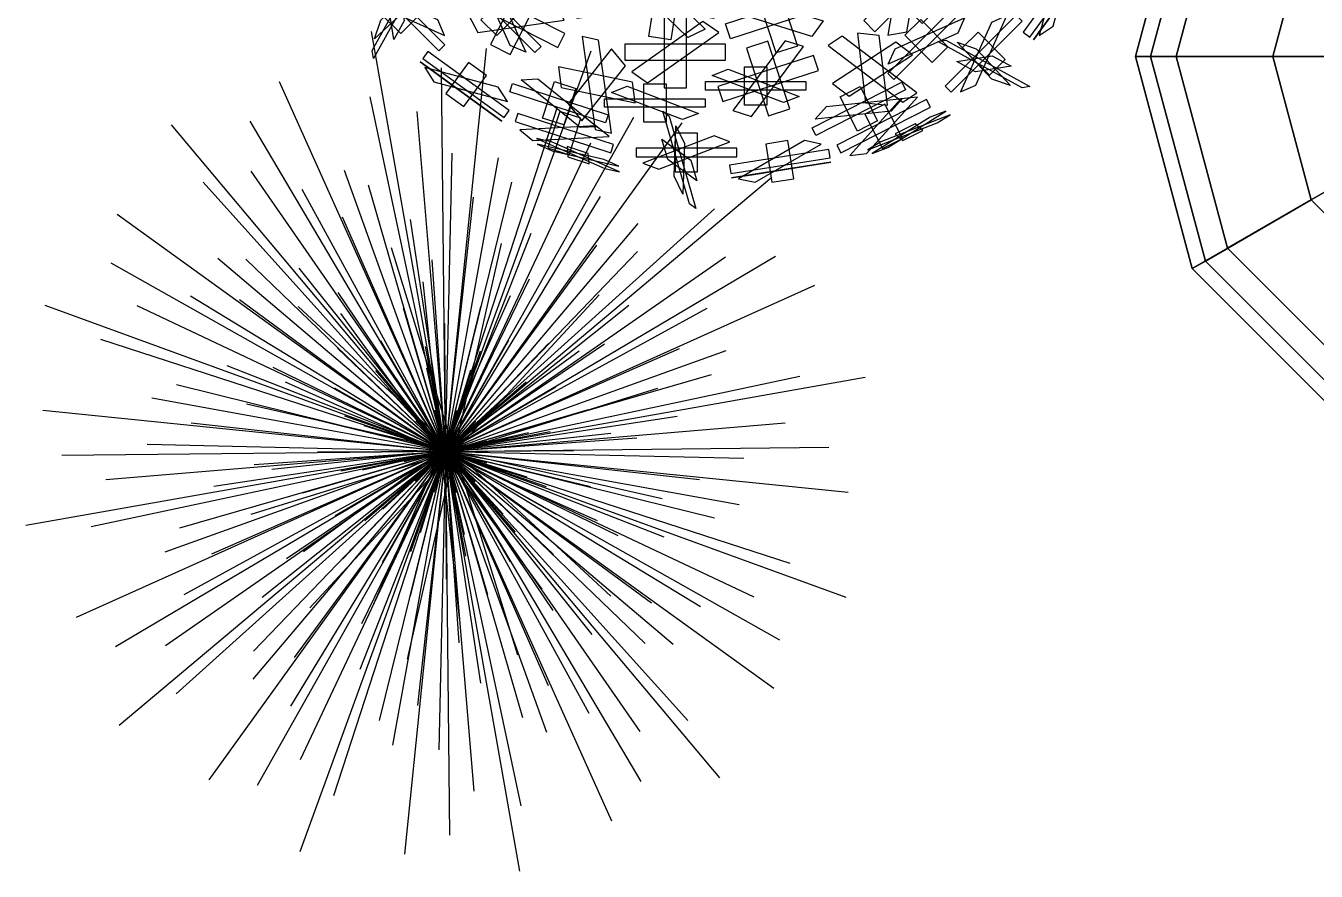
# Model space of a CAD drawing. Extents: x 8.63 to 15.1, y 10.88 to 15.71.
# Drawn here: x 8.628 to 11.683, y 11.332 to 13.333 of the extents above; entities that cross this region are included whole.
import ezdxf

# ---------------------------------------------------------------- set-up
doc = ezdxf.new("R2010")
doc.units = 0
doc.header["$LTSCALE"] = 1.25
doc.layers.get('0').update_dxf_attribs({"linetype": 'CONTINUOUS'})

# ---------------------------------------------------------------- blocks, each defined once
blk = doc.blocks.new('T2LEAF')
at = {"color": 3}
for points in [[(0.387, -0.608), (0.608, -0.387), (-0.387, 0.608), (-0.608, 0.387)], [(-0.156, -0.703), (0.156, -0.703), (0.156, 0.703), (-0.156, 0.703)], [(0.703, -0.156), (0.703, 0.156), (-0.703, 0.156), (-0.703, -0.156)]]:
    blk.add_3dface(points, dxfattribs=at)

msp = doc.modelspace()

# ---------------------------------------------------------------- linework, layer by layer
at = {"color": 0}
for p, q in [((9.6217, 12.3257, 0.1401), (9.4465, 13.3194, 0.3924)), ((9.6217, 12.3257, 0.2102), (9.7184, 13.2793, 0.4498)), ((9.6217, 12.3257, 0.1401), (9.9668, 13.2738, 0.3924)), ((9.6217, 12.3257, 0.3153), (9.6121, 13.2337, 0.5423)), ((9.6217, 12.3257, 0.2102), (9.2286, 13.1999, 0.4498)), ((9.6217, 12.3257, 0.4554), (9.4434, 13.1646, 0.6699)), ((9.6217, 12.3257, 0.4554), (9.8867, 13.1414, 0.6699)), ((9.6217, 12.3257, 0.3153), (9.1594, 13.1073, 0.5423)), ((9.6217, 12.3257, 0.7511), (9.5546, 13.1301, 0.9529)), ((9.6217, 12.3257, 0.3153), (10.0674, 13.1169, 0.5423)), ((9.6217, 12.3257, 0.1401), (8.9731, 13.0986, 0.3924)), ((9.6217, 12.3257, 0.2102), (10.1823, 13.1032, 0.4498)), ((9.6217, 12.3257, 0.7511), (9.9658, 13.0559, 0.9529)), ((9.6217, 12.3257, 0.6226), (9.6376, 13.0318, 0.7992)), ((9.6217, 12.3257, 0.5876), (9.7472, 13.0207, 0.7641)), ((9.6217, 12.3257, 0.7511), (9.1614, 12.9888, 0.9529)), ((9.6217, 12.3257, 0.5876), (9.3828, 12.9904, 0.7641)), ((9.6217, 12.3257, 0.4554), (9.0478, 12.963, 0.6699)), ((9.6217, 12.3257, 0.8408), (9.4394, 12.9557, 1.0048)), ((9.6217, 12.3257, 0.1401), (10.3946, 12.9743, 0.3924)), ((9.6217, 12.3257, 0.8408), (9.7789, 12.9624, 1.0048)), ((9.6217, 12.3257, 0.6226), (9.2824, 12.9452, 0.7992)), ((9.6217, 12.3257, 0.6226), (9.9885, 12.9292, 0.7992)), ((9.6217, 12.3257, 0.9459), (9.688, 12.9274, 1.0973)), ((9.6217, 12.3257, 0.4554), (10.259, 12.8996, 0.6699)), ((9.6217, 12.3257, 0.2102), (8.8441, 12.8863, 0.4498)), ((9.6217, 12.3257, 0.9459), (9.3782, 12.88, 1.0973)), ((9.6217, 12.3257, 1.1919), (9.5387, 12.8744, 1.3306)), ((9.6217, 12.3257, 0.5876), (10.0779, 12.8649, 0.7641)), ((9.6217, 12.3257, 1.1919), (9.8242, 12.8424, 1.3306)), ((9.6428, 12.3257, 1.0642), (9.4936, 12.8076, 1.1903)), ((9.6217, 12.3257, 0.9459), (9.98, 12.8137, 1.0973)), ((9.6428, 12.3257, 1.0642), (9.7545, 12.8177, 1.1903)), ((9.6217, 12.3257, 0.3153), (8.8305, 12.7714, 0.5423)), ((9.6217, 12.3257, 0.5876), (9.0825, 12.7819, 0.7641)), ((9.6217, 12.3257, 0.8408), (9.1488, 12.7802, 1.0048)), ((9.6217, 12.3257, 1.2612), (9.5898, 12.7786, 1.3748)), ((9.6217, 12.3257, 0.8408), (10.0762, 12.7985, 1.0048)), ((9.6217, 12.3257, 0.3153), (10.4033, 12.788, 0.5423)), ((9.6217, 12.3257, 0.7511), (10.2848, 12.786, 0.9529)), ((9.6217, 12.3257, 1.1919), (9.2755, 12.7594, 1.3306)), ((9.6118, 12.3257, 1.4876), (9.5691, 12.727, 1.5885)), ((9.6217, 12.3257, 1.2612), (9.8205, 12.7339, 1.3748)), ((9.6217, 12.3257, 0.2102), (10.4959, 12.7188, 0.4498)), ((9.6217, 12.3257, 0.6226), (9.0181, 12.6926, 0.7992)), ((9.6217, 12.3257, 0.9459), (9.1337, 12.684, 1.0973)), ((9.6217, 12.3257, 1.2612), (9.3676, 12.702, 1.3748)), ((9.6118, 12.3257, 1.4876), (9.7754, 12.6946, 1.5885)), ((9.6428, 12.3257, 1.0642), (9.9856, 12.6959, 1.1903)), ((9.6217, 12.3257, 0.1401), (8.6735, 12.6708, 0.3924)), ((9.6217, 12.3257, 0.7511), (8.8915, 12.6698, 0.9529)), ((9.6428, 12.3257, 1.0642), (9.2726, 12.6684, 1.1903)), ((9.6118, 12.3257, 1.4876), (9.3741, 12.6519, 1.5885)), ((9.6217, 12.3257, 1.3868), (9.5224, 12.6646, 1.4751)), ((9.6217, 12.3257, 1.1919), (10.0554, 12.6719, 1.3306)), ((9.6217, 12.3257, 1.3868), (9.7052, 12.6688, 1.4751)), ((9.6217, 12.3257, 0.6226), (10.2412, 12.6649, 0.7992)), ((9.6217, 12.3257, 1.6116), (9.6198, 12.6284, 1.6873)), ((9.6217, 12.3257, 0.4554), (8.806, 12.5907, 0.6699)), ((9.6217, 12.3257, 1.6116), (9.7714, 12.5888, 1.6873)), ((9.6217, 12.3257, 1.3868), (9.3662, 12.5696, 1.4751)), ((9.6217, 12.3257, 1.6116), (9.4687, 12.5869, 1.6873)), ((9.6217, 12.3257, 1.8933), (9.5745, 12.5735, 1.9564)), ((9.6118, 12.3257, 1.4876), (9.938, 12.5634, 1.5885)), ((9.6217, 12.3257, 1.3868), (9.8655, 12.5811, 1.4751)), ((9.6217, 12.3257, 1.2612), (9.998, 12.5798, 1.3748)), ((9.6217, 12.3257, 0.9459), (10.176, 12.5691, 1.0973)), ((9.6217, 12.3257, 0.5876), (10.2864, 12.5645, 0.7641)), ((9.6217, 12.3257, 1.8933), (9.7047, 12.5639, 1.9564)), ((9.6217, 12.3257, 1.1919), (9.105, 12.5282, 1.3306)), ((9.6217, 12.3257, 1.2612), (9.2135, 12.5245, 1.3748)), ((9.6217, 12.3257, 1.8933), (9.4569, 12.5167, 1.9564)), ((9.6217, 12.3257, 1.8092), (9.5775, 12.5226, 1.8597)), ((9.6217, 12.3257, 1.8092), (9.6818, 12.5183, 1.8597)), ((9.6217, 12.3257, 0.8408), (10.2517, 12.5079, 1.0048)), ((9.6217, 12.3257, 0.4554), (10.4606, 12.504, 0.6699)), ((9.6217, 12.3257, 0.1401), (10.6153, 12.5009, 0.3924)), ((9.6217, 12.3257, 0.8408), (8.9849, 12.4829, 1.0048)), ((9.6118, 12.3257, 1.4876), (9.2429, 12.4893, 1.5885)), ((9.6217, 12.3257, 1.6116), (9.3586, 12.4754, 1.6873)), ((9.6217, 12.3257, 1.8092), (9.4849, 12.4741, 1.8597)), ((9.6217, 12.3257, 1.9576), (9.5925, 12.4742, 1.9954)), ((9.6217, 12.3257, 1.8933), (9.8127, 12.4905, 1.9564)), ((9.6217, 12.3257, 1.6116), (9.8829, 12.4787, 1.6873)), ((9.6217, 12.3257, 1.9576), (9.6707, 12.4689, 1.9954)), ((9.6428, 12.3257, 1.0642), (10.1248, 12.4749, 1.1903)), ((9.6217, 12.3257, 0.5876), (8.9266, 12.4512, 0.7641)), ((9.6428, 12.3257, 1.0642), (9.1509, 12.4374, 1.1903)), ((9.6217, 12.3257, 1.9576), (9.5222, 12.4397, 1.9954)), ((9.6217, 12.3257, 1.8092), (9.7701, 12.4624, 1.8597)), ((9.6217, 12.3257, 0.2102), (8.668, 12.4224, 0.4498)), ((9.6217, 12.3257, 1.3868), (9.2785, 12.4092, 1.4751)), ((9.6217, 12.3257, 1.8933), (9.3835, 12.4087, 1.9564)), ((9.6217, 12.3257, 2.0583), (9.5967, 12.4234, 2.0835)), ((9.6217, 12.3257, 1.9576), (9.7357, 12.4252, 1.9954)), ((9.6217, 12.3257, 1.3868), (9.9606, 12.425, 1.4751)), ((9.6217, 12.3257, 2.0583), (9.6489, 12.4228, 2.0835)), ((9.6217, 12.3257, 1.1919), (10.1704, 12.4087, 1.3306)), ((9.6217, 12.3257, 0.9459), (9.0199, 12.392, 1.0973)), ((9.6217, 12.3257, 1.8092), (9.4291, 12.3859, 1.8597)), ((9.6217, 12.3257, 1.9576), (9.4785, 12.3747, 1.9954)), ((9.6217, 12.3257, 2.0583), (9.5512, 12.3979, 2.0835)), ((9.6217, 12.3257, 2.0583), (9.6938, 12.3962, 2.0835)), ((9.6217, 12.3257, 0.7511), (10.4261, 12.3928, 0.9529)), ((9.6217, 12.3257, 2.0583), (9.5245, 12.3529, 2.0835)), ((9.6217, 12.3257, 2.1905), (9.6064, 12.3458, 2.1968)), ((9.6118, 12.3257, 1.4876), (10.0131, 12.3685, 1.5885)), ((9.6217, 12.3257, 2.1905), (9.6185, 12.3507, 2.1968)), ((9.6217, 12.3257, 1.8933), (9.8695, 12.3729, 1.9564)), ((9.6217, 12.3257, 1.8092), (9.8186, 12.3699, 1.8597)), ((9.6217, 12.3257, 1.2612), (10.0746, 12.3576, 1.3748)), ((9.6217, 12.3257, 1.9576), (9.7702, 12.3548, 1.9954)), ((9.6217, 12.3257, 2.0583), (9.7194, 12.3507, 2.0835)), ((9.6217, 12.3257, 2.1905), (9.6314, 12.349, 2.1968)), ((9.6217, 12.3257, 0.1401), (8.628, 12.1505, 0.3924)), ((9.6217, 12.3257, 0.3153), (8.7136, 12.3161, 0.5423)), ((9.6217, 12.3257, 0.2102), (8.7474, 11.9326, 0.4498)), ((9.6217, 12.3257, 0.4554), (8.7828, 12.1474, 0.6699)), ((9.6217, 12.3257, 0.7511), (8.8173, 12.2586, 0.9529)), ((9.6217, 12.3257, 0.3153), (8.8401, 11.8634, 0.5423)), ((9.6217, 12.3257, 0.1401), (8.8487, 11.6771, 0.3924)), ((9.6217, 12.3257, 0.6226), (8.9156, 12.3416, 0.7992)), ((9.6217, 12.3257, 0.5876), (8.957, 12.0869, 0.7641)), ((9.6217, 12.3257, 0.7511), (8.9586, 11.8654, 0.9529)), ((9.6217, 12.3257, 0.4554), (8.9843, 11.7518, 0.6699)), ((9.6217, 12.3257, 0.8408), (8.9916, 12.1435, 1.0048)), ((9.6217, 12.3257, 0.6226), (9.0022, 11.9864, 0.7992)), ((9.6217, 12.3257, 0.2102), (9.0611, 11.5482, 0.4498)), ((9.6217, 12.3257, 0.9459), (9.0674, 12.0823, 1.0973)), ((9.6217, 12.3257, 1.1919), (9.073, 12.2427, 1.3306)), ((9.6428, 12.3257, 1.0642), (9.1609, 12.1764, 1.1903)), ((9.6217, 12.3257, 0.5876), (9.1654, 11.7865, 0.7641)), ((9.6217, 12.3257, 0.8408), (9.1672, 11.8529, 1.0048)), ((9.6217, 12.3257, 1.2612), (9.1687, 12.2938, 1.3748)), ((9.6217, 12.3257, 0.3153), (9.1759, 11.5345, 0.5423)), ((9.6217, 12.3257, 1.1919), (9.188, 11.9795, 1.3306)), ((9.6118, 12.3257, 1.4876), (9.2105, 12.2829, 1.5885)), ((9.6217, 12.3257, 1.2612), (9.2454, 12.0716, 1.3748)), ((9.6217, 12.3257, 0.6226), (9.2548, 11.7222, 0.7992)), ((9.6217, 12.3257, 0.9459), (9.2634, 11.8377, 1.0973)), ((9.6217, 12.3257, 0.1401), (9.2766, 11.3775, 0.3924)), ((9.6217, 12.3257, 0.7511), (9.2776, 11.5955, 0.9529)), ((9.6217, 12.3257, 1.3868), (9.2828, 12.2264, 1.4751)), ((9.6118, 12.3257, 1.4876), (9.2856, 12.088, 1.5885)), ((9.6428, 12.3257, 1.0642), (9.3001, 11.9555, 1.1903)), ((9.6217, 12.3257, 1.6116), (9.319, 12.3238, 1.6873)), ((9.6217, 12.3257, 0.4554), (9.3566, 11.51, 0.6699)), ((9.6217, 12.3257, 1.6116), (9.3605, 12.1727, 1.6873)), ((9.6217, 12.3257, 1.8933), (9.3739, 12.2785, 1.9564)), ((9.6217, 12.3257, 1.3868), (9.3778, 12.0703, 1.4751)), ((9.6217, 12.3257, 1.1919), (9.4192, 11.809, 1.3306)), ((9.6217, 12.3257, 1.2612), (9.4228, 11.9175, 1.3748)), ((9.6217, 12.3257, 1.8092), (9.4248, 12.2815, 1.8597)), ((9.6217, 12.3257, 1.8933), (9.4307, 12.1609, 1.9564)), ((9.6118, 12.3257, 1.4876), (9.4482, 11.9568, 1.5885)), ((9.6217, 12.3257, 0.8408), (9.4645, 11.689, 1.0048)), ((9.6217, 12.3257, 1.6116), (9.472, 12.0626, 1.6873)), ((9.6217, 12.3257, 1.8092), (9.4732, 12.189, 1.8597)), ((9.6217, 12.3257, 1.9576), (9.4732, 12.2966, 1.9954)), ((9.6217, 12.3257, 0.5876), (9.4962, 11.6306, 0.7641)), ((9.6217, 12.3257, 1.9576), (9.5076, 12.2262, 1.9954)), ((9.6217, 12.3257, 2.0583), (9.5239, 12.3007, 2.0835)), ((9.6217, 12.3257, 0.2102), (9.525, 11.372, 0.4498)), ((9.6428, 12.3257, 1.0642), (9.5311, 11.8337, 1.1903)), ((9.6217, 12.3257, 1.3868), (9.5382, 11.9826, 1.4751)), ((9.6217, 12.3257, 1.8933), (9.5386, 12.0875, 1.9564)), ((9.6217, 12.3257, 2.0583), (9.5495, 12.2552, 2.0835)), ((9.6217, 12.3257, 0.9459), (9.5553, 11.7239, 1.0973)), ((9.6217, 12.3257, 1.8092), (9.5615, 12.1331, 1.8597)), ((9.6217, 12.3257, 1.9576), (9.5726, 12.1825, 1.9954)), ((9.6217, 12.3257, 2.0583), (9.5944, 12.2285, 2.0835)), ((9.6217, 12.3257, 2.1905), (9.5967, 12.3225, 2.1968)), ((9.6217, 12.3257, 2.1905), (9.5984, 12.3354, 2.1968)), ((9.6217, 12.3257, 2.1905), (9.6016, 12.3104, 2.1968)), ((9.6217, 12.3257, 0.6226), (9.6057, 11.6196, 0.7992)), ((9.6118, 12.3257, 1.4876), (9.6546, 11.9244, 1.5885)), ((9.6118, 12.3257, 1.4876), (9.8495, 11.9995, 1.5885)), ((9.6118, 12.3257, 1.4876), (9.9808, 12.1621, 1.5885)), ((9.6217, 12.3257, 2.1905), (9.6119, 12.3024, 2.1968)), ((9.6217, 12.3257, 2.1905), (9.6417, 12.341, 2.1968)), ((9.6217, 12.3257, 0.3153), (10.5297, 12.3352, 0.5423)), ((9.6217, 12.3257, 2.1905), (9.6467, 12.3289, 2.1968)), ((9.6217, 12.3257, 1.6116), (9.9244, 12.3276, 1.6873)), ((9.6217, 12.3257, 0.1401), (9.7969, 11.332, 0.3924)), ((9.6217, 12.3257, 0.1401), (10.2702, 11.5528, 0.3924)), ((9.6217, 12.3257, 0.1401), (10.5698, 11.9806, 0.3924)), ((9.6217, 12.3257, 0.3153), (9.6312, 11.4176, 0.5423)), ((9.6217, 12.3257, 0.3153), (10.084, 11.5441, 0.5423)), ((9.6217, 12.3257, 0.3153), (10.4128, 11.8799, 0.5423)), ((9.6217, 12.3257, 0.4554), (9.8, 11.4868, 0.6699)), ((9.6217, 12.3257, 0.4554), (10.1955, 11.6883, 0.6699)), ((9.6217, 12.3257, 0.4554), (10.4373, 12.0607, 0.6699)), ((9.6217, 12.3257, 0.6226), (9.9609, 11.7062, 0.7992)), ((9.6217, 12.3257, 0.6226), (10.2252, 11.9588, 0.7992)), ((9.6217, 12.3257, 0.6226), (10.3278, 12.3097, 0.7992)), ((9.6217, 12.3257, 0.5876), (10.1608, 11.8695, 0.7641)), ((9.6217, 12.3257, 0.5876), (10.3167, 12.2002, 0.7641)), ((9.6217, 12.3257, 0.5876), (9.8605, 11.661, 0.7641)), ((9.6217, 12.3257, 1.6116), (9.6236, 12.023, 1.6873)), ((9.6217, 12.3257, 1.6116), (9.7747, 12.0645, 1.6873)), ((9.6217, 12.3257, 1.6116), (9.8848, 12.176, 1.6873)), ((9.6217, 12.3257, 1.8933), (9.6689, 12.0779, 1.9564)), ((9.6217, 12.3257, 1.8933), (9.7864, 12.1347, 1.9564)), ((9.6217, 12.3257, 1.8933), (9.8599, 12.2427, 1.9564)), ((9.6217, 12.3257, 1.8092), (9.8143, 12.2655, 1.8597)), ((9.6217, 12.3257, 1.8092), (9.6659, 12.1288, 1.8597)), ((9.6217, 12.3257, 1.8092), (9.7584, 12.1773, 1.8597)), ((9.6217, 12.3257, 1.9576), (9.7649, 12.2767, 1.9954)), ((9.6217, 12.3257, 1.9576), (9.6508, 12.1772, 1.9954)), ((9.6217, 12.3257, 1.9576), (9.7212, 12.2116, 1.9954)), ((9.6217, 12.3257, 2.0583), (9.7188, 12.2985, 2.0835)), ((9.6217, 12.3257, 2.0583), (9.6467, 12.2279, 2.0835)), ((9.6217, 12.3257, 2.0583), (9.6922, 12.2535, 2.0835)), ((9.6217, 12.3257, 2.1905), (9.6449, 12.316, 2.1968)), ((9.6217, 12.3257, 2.1905), (9.6249, 12.3007, 2.1968)), ((9.6217, 12.3257, 2.1905), (9.637, 12.3056, 2.1968)), ((9.6217, 12.3257, 0.8408), (10.0945, 11.8712, 1.0048)), ((9.6217, 12.3257, 0.8408), (10.2584, 12.1685, 1.0048)), ((9.6217, 12.3257, 0.8408), (9.8039, 11.6957, 1.0048)), ((9.6217, 12.3257, 0.2102), (10.0147, 11.4514, 0.4498)), ((9.6217, 12.3257, 0.2102), (10.3992, 11.7651, 0.4498)), ((9.6217, 12.3257, 0.2102), (10.5753, 12.229, 0.4498)), ((9.6217, 12.3257, 0.7511), (9.6888, 11.5213, 0.9529)), ((9.6217, 12.3257, 0.7511), (10.082, 11.6626, 0.9529)), ((9.6217, 12.3257, 0.7511), (10.3518, 11.9816, 0.9529)), ((9.6217, 12.3257, 0.9459), (10.1096, 11.9674, 1.0973)), ((9.6217, 12.3257, 0.9459), (10.2234, 12.2594, 1.0973)), ((9.6217, 12.3257, 0.9459), (9.8651, 11.7714, 1.0973)), ((9.6217, 12.3257, 1.1919), (9.9679, 11.892, 1.3306)), ((9.6217, 12.3257, 1.1919), (10.1384, 12.1232, 1.3306)), ((9.6217, 12.3257, 1.1919), (9.7046, 11.777, 1.3306)), ((9.6217, 12.3257, 1.2612), (9.6536, 11.8728, 1.3748)), ((9.6217, 12.3257, 1.2612), (9.8758, 11.9494, 1.3748)), ((9.6217, 12.3257, 1.2612), (10.0299, 12.1269, 1.3748)), ((9.6217, 12.3257, 1.3868), (9.7209, 11.9868, 1.4751)), ((9.6217, 12.3257, 1.3868), (9.8771, 12.0818, 1.4751)), ((9.6217, 12.3257, 1.3868), (9.9648, 12.2422, 1.4751)), ((9.6428, 12.3257, 1.0642), (10.1348, 12.214, 1.1903)), ((9.6428, 12.3257, 1.0642), (9.7921, 11.8438, 1.1903)), ((9.6428, 12.3257, 1.0642), (10.013, 11.983, 1.1903))]:
    msp.add_line(p, q, dxfattribs=at)
at = {"color": 0, "extrusion": (0, -1, -1.83772e-16)}
for p, q in [((9.6217, 12.3257, 1.6817), (9.6217, 12.3257, 2.2159)), ((9.6217, 12.3257), (9.6217, 12.3257, 1.6817))]:
    msp.add_line(p, q, dxfattribs=at)
at = {"color": 0}
for points in [[(9.6156, 12.3292, 1.6817), (9.6151, 12.3281, 1.6817), (9.5887, 12.3377), (9.5913, 12.3432)], [(9.6163, 12.3302, 1.6817), (9.6156, 12.3292, 1.6817), (9.5913, 12.3432), (9.5948, 12.3482)], [(9.6172, 12.3311, 1.6817), (9.6163, 12.3302, 1.6817), (9.5948, 12.3482), (9.5992, 12.3525)], [(9.6182, 12.3318, 1.6817), (9.6172, 12.3311, 1.6817), (9.5992, 12.3525), (9.6042, 12.356)], [(9.6193, 12.3323, 1.6817), (9.6182, 12.3318, 1.6817), (9.6042, 12.356), (9.6097, 12.3586)], [(9.6205, 12.3326, 1.6817), (9.6193, 12.3323, 1.6817), (9.6097, 12.3586), (9.6156, 12.3602)], [(9.6217, 12.3327, 1.6817), (9.6205, 12.3326, 1.6817), (9.6156, 12.3602), (9.6217, 12.3607)], [(9.6229, 12.3326, 1.6817), (9.6217, 12.3327, 1.6817), (9.6217, 12.3607), (9.6278, 12.3602)], [(9.6241, 12.3323, 1.6817), (9.6229, 12.3326, 1.6817), (9.6278, 12.3602), (9.6337, 12.3586)], [(9.6252, 12.3318, 1.6817), (9.6241, 12.3323, 1.6817), (9.6337, 12.3586), (9.6392, 12.356)], [(9.6262, 12.3311, 1.6817), (9.6252, 12.3318, 1.6817), (9.6392, 12.356), (9.6442, 12.3525)], [(9.627, 12.3302, 1.6817), (9.6262, 12.3311, 1.6817), (9.6442, 12.3525), (9.6485, 12.3482)], [(9.6277, 12.3292, 1.6817), (9.627, 12.3302, 1.6817), (9.6485, 12.3482), (9.652, 12.3432)], [(9.6283, 12.3281, 1.6817), (9.6277, 12.3292, 1.6817), (9.652, 12.3432), (9.6546, 12.3377)], [(9.6148, 12.3269, 1.6817), (9.6147, 12.3257, 1.6817), (9.5866, 12.3257), (9.5872, 12.3318)], [(9.6147, 12.3257, 1.6817), (9.6148, 12.3245, 1.6817), (9.5872, 12.3196), (9.5866, 12.3257)], [(9.6151, 12.3281, 1.6817), (9.6148, 12.3269, 1.6817), (9.5872, 12.3318), (9.5887, 12.3377)], [(9.6148, 12.3245, 1.6817), (9.6151, 12.3233, 1.6817), (9.5887, 12.3137), (9.5872, 12.3196)], [(9.6151, 12.3233, 1.6817), (9.6156, 12.3222, 1.6817), (9.5913, 12.3082), (9.5887, 12.3137)], [(9.6156, 12.3222, 1.6817), (9.6163, 12.3212, 1.6817), (9.5948, 12.3032), (9.5913, 12.3082)], [(9.6163, 12.3212, 1.6817), (9.6172, 12.3203, 1.6817), (9.5992, 12.2989), (9.5948, 12.3032)], [(9.6172, 12.3203, 1.6817), (9.6182, 12.3196, 1.6817), (9.6042, 12.2953), (9.5992, 12.2989)], [(9.6182, 12.3196, 1.6817), (9.6193, 12.3191, 1.6817), (9.6097, 12.2928), (9.6042, 12.2953)], [(9.6193, 12.3191, 1.6817), (9.6205, 12.3188, 1.6817), (9.6156, 12.2912), (9.6097, 12.2928)], [(9.6205, 12.3188, 1.6817), (9.6217, 12.3187, 1.6817), (9.6217, 12.2907), (9.6156, 12.2912)], [(9.6217, 12.3187, 1.6817), (9.6229, 12.3188, 1.6817), (9.6278, 12.2912), (9.6217, 12.2907)], [(9.6229, 12.3188, 1.6817), (9.6241, 12.3191, 1.6817), (9.6337, 12.2928), (9.6278, 12.2912)], [(9.6241, 12.3191, 1.6817), (9.6252, 12.3196, 1.6817), (9.6392, 12.2953), (9.6337, 12.2928)], [(9.6252, 12.3196, 1.6817), (9.6262, 12.3203, 1.6817), (9.6442, 12.2989), (9.6392, 12.2953)], [(9.6262, 12.3203, 1.6817), (9.627, 12.3212, 1.6817), (9.6485, 12.3032), (9.6442, 12.2989)], [(9.627, 12.3212, 1.6817), (9.6277, 12.3222, 1.6817), (9.652, 12.3082), (9.6485, 12.3032)], [(9.6277, 12.3222, 1.6817), (9.6283, 12.3233, 1.6817), (9.6546, 12.3137), (9.652, 12.3082)], [(9.6286, 12.3269, 1.6817), (9.6283, 12.3281, 1.6817), (9.6546, 12.3377), (9.6562, 12.3318)], [(9.6283, 12.3233, 1.6817), (9.6286, 12.3245, 1.6817), (9.6562, 12.3196), (9.6546, 12.3137)], [(9.6287, 12.3257, 1.6817), (9.6286, 12.3269, 1.6817), (9.6562, 12.3318), (9.6567, 12.3257)], [(9.6286, 12.3245, 1.6817), (9.6287, 12.3257, 1.6817), (9.6567, 12.3257), (9.6562, 12.3196)]]:
    msp.add_3dface(points, dxfattribs=at)

# ---------------------------------------------------------------- block references
at = {"color": 0, "extrusion": (-0.32102, -0.630037, -0.707107), "xscale": 0.1693333163999998, "yscale": 0.1693333163999998, "zscale": 0.1693333163999998, "rotation": 90.00000000000017}
msp.add_blockref('T2LEAF', (2.7243, -10.7717, -12.5305), dxfattribs=at)
at = {"color": 0, "extrusion": (0.5, -0.5, 0.707107), "xscale": 0.1693333163999997, "yscale": 0.1693333163999997, "zscale": 0.1693333163999998, "rotation": 90.00000000000003}
msp.add_blockref('T2LEAF', (17.0592, 3.2866, 0.5796), dxfattribs=at)
at = {"color": 0, "extrusion": (-0.884919, 0.415554, -0.210317), "xscale": 0.1693333164000002, "yscale": 0.1693333164, "zscale": 0.1693333163999992, "rotation": 287.2234811632911}
msp.add_blockref('T2LEAF', (-16.1375, 1.1994, -3.2475), dxfattribs=at)
at = {"color": 0, "extrusion": (0.747434, -0.543043, 0.382683), "xscale": 0.1693333164000002, "yscale": 0.1693333164000002, "zscale": 0.1693333164000007, "rotation": 90.00000000000003}
msp.add_blockref('T2LEAF', (17.3526, 1.6997, 1.8648), dxfattribs=at)
at = {"color": 0, "extrusion": (-0.653281, -0.653281, 0.382683), "xscale": 0.1693333163999996, "yscale": 0.1693333163999996, "zscale": 0.169333316400001, "rotation": 90}
msp.add_blockref('T2LEAF', (-2.7125, 8.2438, -14.1079), dxfattribs=at)
at = {"color": 0, "extrusion": (-0.653281, -0.653281, -0.382683), "xscale": 0.1693333163999996, "yscale": 0.1693333163999996, "zscale": 0.169333316400001, "rotation": 90}
msp.add_blockref('T2LEAF', (-2.5485, -4.9134, -15.658), dxfattribs=at)
at = {"color": 0, "extrusion": (-0.32102, -0.630037, 0.707107), "xscale": 0.1693333163999998, "yscale": 0.1693333163999998, "zscale": 0.1693333163999998, "rotation": 89.99999999999983}
msp.add_blockref('T2LEAF', (2.6611, 13.4659, -9.6439), dxfattribs=at)
at = {"color": 0, "extrusion": (-0.110616, -0.698401, -0.707107), "xscale": 0.1693333164000004, "yscale": 0.1693333164000004, "zscale": 0.1693333164000004, "rotation": 90}
msp.add_blockref('T2LEAF', (7.9232, -9.6166, -11.3261), dxfattribs=at)
at = {"color": 0, "extrusion": (0.218508, -0.672499, -0.707107), "xscale": 0.1693333163999995, "yscale": 0.1693333163999995, "zscale": 0.1693333163999995, "rotation": 90.00000000000011}
msp.add_blockref('T2LEAF', (14.0222, -5.8297, -7.5884), dxfattribs=at)
at = {"color": 0, "extrusion": (0.809017, -0.587785, 6.12574e-17), "xscale": 0.1693333164, "yscale": 0.1693333164, "zscale": 0.1693333164000008, "rotation": 90}
msp.add_blockref('T2LEAF', (17.3526, 1.8838, 1.093), dxfattribs=at)
at = {"color": 0, "extrusion": (0.653281, -0.653281, -0.382683), "xscale": 0.1693333163999996, "yscale": 0.1693333163999996, "zscale": 0.169333316400001, "rotation": 90}
msp.add_blockref('T2LEAF', (17.011, 0.6942, -2.229), dxfattribs=at)
at = {"color": 0, "extrusion": (0.653281, -0.653281, 0.382683), "xscale": 0.1693333163999996, "yscale": 0.1693333163999996, "zscale": 0.169333316400001, "rotation": 90}
msp.add_blockref('T2LEAF', (17.0857, 2.6902, -0.7002), dxfattribs=at)
at = {"color": 0, "extrusion": (-2.51752e-16, -0.707107, 0.707107), "xscale": 0.1693333164000003, "yscale": 0.1693333164000003, "zscale": 0.1693333164000003, "rotation": 90.00000000000003}
msp.add_blockref('T2LEAF', (10.1657, 11.3168, -7.4506), dxfattribs=at)
at = {"color": 0, "extrusion": (-0.663361, -0.349294, 0.661775), "xscale": 0.1693333164000007, "yscale": 0.1693333163999999, "zscale": 0.1693333163999998, "rotation": 151.3489023450198}
msp.add_blockref('T2LEAF', (-7.024, 11.873, -9.4974), dxfattribs=at)
at = {"color": 0, "extrusion": (0.218508, -0.672499, 0.707107), "xscale": 0.1693333163999994, "yscale": 0.1693333163999994, "zscale": 0.1693333163999995, "rotation": 89.9999999999999}
msp.add_blockref('T2LEAF', (13.959, 8.5239, -4.7019), dxfattribs=at)
at = {"color": 0, "extrusion": (-0.222079, -0.716055, 0.661775), "xscale": 0.169333316399999, "yscale": 0.1693333164000003, "zscale": 0.1693333163999997, "rotation": 151.3489023450197}
msp.add_blockref('T2LEAF', (6.2363, 12.408, -10.1036), dxfattribs=at)
at = {"color": 0, "extrusion": (-0.543043, -0.747434, 0.382683), "xscale": 0.1693333164000002, "yscale": 0.1693333164000002, "zscale": 0.1693333164000007, "rotation": 90.00000000000003}
msp.add_blockref('T2LEAF', (0.0684, 8.3701, -14.2391), dxfattribs=at)
at = {"color": 0, "extrusion": (-0.415554, -0.884919, -0.210317), "xscale": 0.1693333164000002, "yscale": 0.1693333164, "zscale": 0.1693333163999992, "rotation": 287.2234811632911}
msp.add_blockref('T2LEAF', (4.2342, -1.681, -16.6369), dxfattribs=at)
at = {"color": 0, "extrusion": (-0.587785, -0.809017, 6.12574e-17), "xscale": 0.1693333164, "yscale": 0.1693333164, "zscale": 0.1693333164000008, "rotation": 90}
msp.add_blockref('T2LEAF', (0.0684, 1.8838, -16.3377), dxfattribs=at)
at = {"color": 0, "extrusion": (-0.285494, -0.878662, -0.382683), "xscale": 0.1693333163999997, "yscale": 0.1693333163999997, "zscale": 0.1693333164000004, "rotation": 89.99999999999994}
msp.add_blockref('T2LEAF', (5.3432, -4.4923, -14.9839), dxfattribs=at)
at = {"color": 0, "extrusion": (-2.26378e-16, -0.92388, -0.382683), "xscale": 0.1693333163999999, "yscale": 0.1693333163999999, "zscale": 0.1693333164, "rotation": 90}
msp.add_blockref('T2LEAF', (10.3562, -3.7057, -12.7424), dxfattribs=at)
at = {"color": 0, "extrusion": (0.419433, -0.823183, -0.382683), "xscale": 0.1693333163999999, "yscale": 0.1693333163999999, "zscale": 0.1693333164000008, "rotation": 90.0000000000002}
msp.add_blockref('T2LEAF', (15.4087, -1.1743, -6.9735), dxfattribs=at)
at = {"color": 0, "extrusion": (-3.08049e-16, -0.92388, -0.382683), "xscale": 0.1693333163999999, "yscale": 0.1693333163999999, "zscale": 0.1693333164, "rotation": 90}
msp.add_blockref('T2LEAF', (10.1175, -3.6517, -12.7211), dxfattribs=at)
at = {"color": 0, "extrusion": (0.419433, -0.823183, 0.382683), "xscale": 0.1693333163999999, "yscale": 0.1693333163999999, "zscale": 0.1693333164000008, "rotation": 89.9999999999998}
msp.add_blockref('T2LEAF', (15.4424, 4.6061, -5.4834), dxfattribs=at)
at = {"color": 0, "extrusion": (-0.285494, -0.878662, 0.382683), "xscale": 0.1693333164000003, "yscale": 0.1693333163999997, "zscale": 0.1693333164000004, "rotation": 90.00000000000024}
msp.add_blockref('T2LEAF', (5.377, 7.9241, -13.4938), dxfattribs=at)
at = {"color": 0, "extrusion": (-0.919573, -0.331891, -0.210317), "xscale": 0.1693333163999997, "yscale": 0.1693333164000001, "zscale": 0.1693333163999993, "rotation": 287.2234811632907}
msp.add_blockref('T2LEAF', (-8.7881, -1.1282, -14.067), dxfattribs=at)
at = {"color": 0, "extrusion": (0.439527, -0.893297, 0.093999), "xscale": 0.1693333163999995, "yscale": 0.1693333164, "zscale": 0.1693333163999999, "rotation": 137.4128220000581}
msp.add_blockref('T2LEAF', (15.3929, 2.5212, -6.7979), dxfattribs=at)
at = {"color": 0, "extrusion": (-0.320864, -0.942449, 0.093999), "xscale": 0.1693333164000001, "yscale": 0.1693333164000001, "zscale": 0.1693333163999997, "rotation": 137.4128220000583}
msp.add_blockref('T2LEAF', (5.2071, 3.3229, -15.2889), dxfattribs=at)
at = {"color": 0, "extrusion": (-3.08049e-16, -0.92388, 0.382683), "xscale": 0.1693333163999999, "yscale": 0.1693333163999999, "zscale": 0.1693333164, "rotation": 90}
msp.add_blockref('T2LEAF', (10.1922, 7.0362, -11.1923), dxfattribs=at)
at = {"color": 0, "extrusion": (0.144527, -0.912505, 0.382683), "xscale": 0.1693333164000001, "yscale": 0.1693333164000001, "zscale": 0.1693333164000007, "rotation": 89.9999999999999}
msp.add_blockref('T2LEAF', (12.3205, 6.4048, -9.4944), dxfattribs=at)
at = {"color": 0, "extrusion": (0.156434, -0.987688, 6.12574e-17), "xscale": 0.1693333164, "yscale": 0.1693333164, "zscale": 0.1693333164, "rotation": 90}
msp.add_blockref('T2LEAF', (12.3205, 1.8838, -11.202), dxfattribs=at)

# ---------------------------------------------------------------- meshes
at = {"color": 0}
mesh = msp.add_polymesh((12, 9), dxfattribs=dict(at, m_close=True))
for k, corner in enumerate([(12.2513, 13.2599, 3.0429), (12.6726, 13.2599, 2.9852), (12.9375, 13.2599, 2.8122), (13.2264, 13.2599, 2.3394), (13.2625, 13.2599, 1.9589), (13.1662, 13.2599, 1.3823), (12.9375, 13.2599, 0.9786), (12.6245, 13.2599, 0.8748), (12.3958, 13.2599, 0.8518), (12.2523, 13.2562, 3.0429), (12.6172, 13.4668, 2.9852), (12.8466, 13.5992, 2.8122), (13.0968, 13.7437, 2.3394), (13.1281, 13.7618, 1.9589), (13.0447, 13.7136, 1.3823), (12.8466, 13.5992, 0.9786), (12.5755, 13.4427, 0.8748), (12.3774, 13.3284, 0.8518), (12.2551, 13.2534, 3.0429), (12.4657, 13.6183, 2.9852), (12.5982, 13.8477, 2.8122), (12.7426, 14.0979, 2.3394), (12.7607, 14.1291, 1.9589), (12.7125, 14.0457, 1.3823), (12.5982, 13.8477, 0.9786), (12.4417, 13.5766, 0.8748), (12.3273, 13.3785, 0.8518), (12.2588, 13.2524, 3.0429), (12.2588, 13.6737, 2.9852), (12.2588, 13.9386, 2.8122), (12.2588, 14.2275, 2.3394), (12.2588, 14.2636, 1.9589), (12.2588, 14.1673, 1.3823), (12.2588, 13.9386, 0.9786), (12.2588, 13.6256, 0.8748), (12.2588, 13.3968, 0.8518), (12.2626, 13.2534, 3.0429), (12.0519, 13.6183, 2.9852), (11.9195, 13.8477, 2.8122), (11.775, 14.0979, 2.3394), (11.757, 14.1291, 1.9589), (11.8051, 14.0457, 1.3823), (11.9195, 13.8477, 0.9786), (12.076, 13.5766, 0.8748), (12.1904, 13.3785, 0.8518), (12.2654, 13.2562, 3.0429), (11.9005, 13.4668, 2.9852), (11.6711, 13.5992, 2.8122), (11.4209, 13.7437, 2.3394), (11.3896, 13.7618, 1.9589), (11.473, 13.7136, 1.3823), (11.6711, 13.5992, 0.9786), (11.9422, 13.4427, 0.8748), (12.1402, 13.3284, 0.8518), (12.2664, 13.2599, 3.0429), (11.845, 13.2599, 2.9852), (11.5802, 13.2599, 2.8122), (11.2913, 13.2599, 2.3394), (11.2551, 13.2599, 1.9589), (11.3514, 13.2599, 1.3823), (11.5802, 13.2599, 0.9786), (11.8932, 13.2599, 0.8748), (12.1219, 13.2599, 0.8518), (12.2654, 13.2637, 3.0429), (11.9005, 13.053, 2.9852), (11.6711, 12.9206, 2.8122), (11.4209, 12.7761, 2.3394), (11.3896, 12.7581, 1.9589), (11.473, 12.8062, 1.3823), (11.6711, 12.9206, 0.9786), (11.9422, 13.0771, 0.8748), (12.1402, 13.1915, 0.8518), (12.2626, 13.2664, 3.0429), (12.0519, 12.9015, 2.9852), (11.9195, 12.6722, 2.8122), (11.775, 12.422, 2.3394), (11.757, 12.3907, 1.9589), (11.8051, 12.4741, 1.3823), (11.9195, 12.6722, 0.9786), (12.076, 12.9432, 0.8748), (12.1904, 13.1413, 0.8518), (12.2588, 13.2674, 3.0429), (12.2588, 12.8461, 2.9852), (12.2588, 12.5813, 2.8122), (12.2588, 12.2923, 2.3394), (12.2588, 12.2562, 1.9589), (12.2588, 12.3525, 1.3823), (12.2588, 12.5813, 0.9786), (12.2588, 12.8943, 0.8748), (12.2588, 13.123, 0.8518), (12.2551, 13.2664, 3.0429), (12.4657, 12.9015, 2.9852), (12.5982, 12.6722, 2.8122), (12.7426, 12.422, 2.3394), (12.7607, 12.3907, 1.9589), (12.7125, 12.4741, 1.3823), (12.5982, 12.6722, 0.9786), (12.4417, 12.9432, 0.8748), (12.3273, 13.1413, 0.8518), (12.2523, 13.2637, 3.0429), (12.6172, 13.053, 2.9852), (12.8466, 12.9206, 2.8122), (13.0968, 12.7761, 2.3394), (13.1281, 12.7581, 1.9589), (13.0447, 12.8062, 1.3823), (12.8466, 12.9206, 0.9786), (12.5755, 13.0771, 0.8748), (12.3774, 13.1915, 0.8518)]):
    mesh.set_mesh_vertex(divmod(k, 9), corner)

doc.saveas('drawing.dxf')
